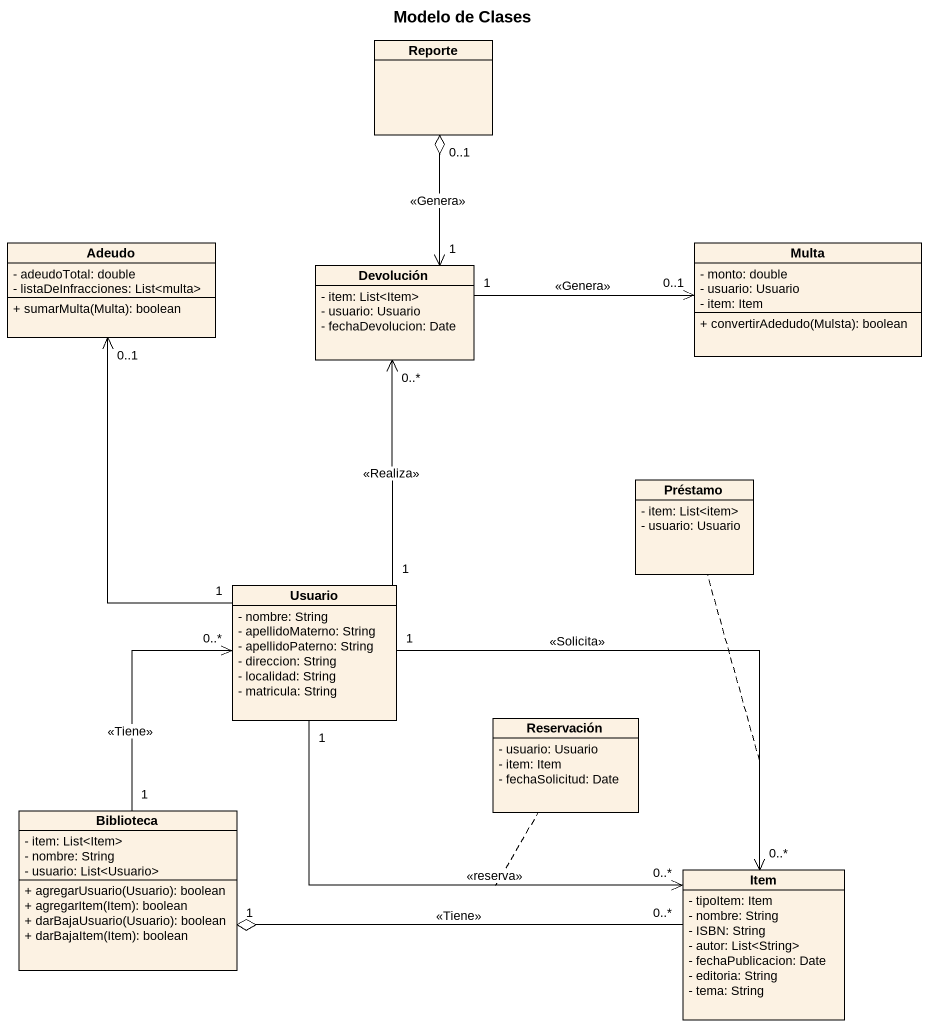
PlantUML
@startuml
title Modelo de Clases
hide circle
hide empty members
skinparam classAttributeIconSize 0
class Reporte
class Adeudo {
  - adeudoTotal: double
  - listaDeInfracciones: List<multa>
  + sumarMulta(Multa): boolean
}
class Devolución {
  - item: List<Item>
  - usuario: Usuario
  - fechaDevolucion: Date
}
class Multa {
  - monto: double
  - usuario: Usuario
  - item: Item
  + convertirAdedudo(Mulsta): boolean
}
class Préstamo {
  - item: List<item>
  - usuario: Usuario
}
class Usuario {
  - nombre: String
  - apellidoMaterno: String
  - apellidoPaterno: String
  - direccion: String
  - localidad: String
  - matricula: String
}
class Reservación {
  - usuario: Usuario
  - item: Item
  - fechaSolicitud: Date
}
class Biblioteca {
  - item: List<Item>
  - nombre: String
  - usuario: List<Usuario>
  + agregarUsuario(Usuario): boolean
  + agregarItem(Item): boolean
  + darBajaUsuario(Usuario): boolean
  + darBajaItem(Item): boolean
}
class Item {
  - tipoItem: Item
  - nombre: String
  - ISBN: String
  - autor: List<String>
  - fechaPublicacion: Date
  - editoria: String
  - tema: String
}
Devolución "1" <-up-o "0..1" Reporte : <<Genera>>
Devolución "1" -right-> "0..1" Multa : <<Genera>>
Usuario "1" -up-> "0..1" Adeudo
Usuario "1" -up-> "0..*" Devolución : <<Realiza>>
Usuario "0..*" <-- "1" Biblioteca : <<Tiene>>
Item "0..*" <-up- "1" Usuario : <<reserva>>
(Item, Usuario) .. Reservación
Item "0..*" <-up- "1" Usuario : <<Solicita>>
(Item, Usuario) .. Préstamo
Item "0..*" -left-o "1" Biblioteca : <<Tiene>>
@enduml
